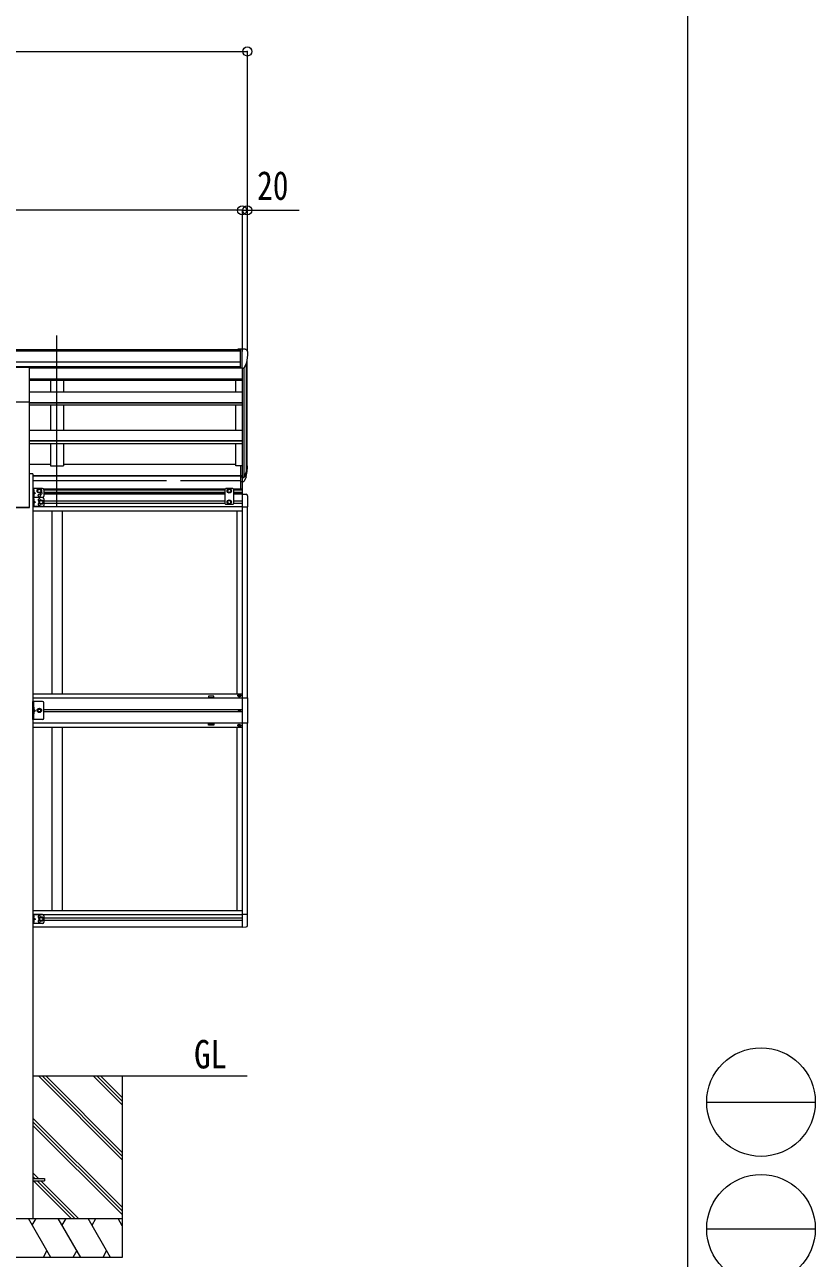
# Model space of a CAD drawing. Units: millimetres at full size; details may follow other scales. Extents: x -9783 to 9892, y -6828 to 6752.
# Drawn here: x 6835 to 9892, y -1867 to 2903 of the extents above; entities that cross this region are included whole.
import ezdxf
from ezdxf.enums import TextEntityAlignment as Align

# ---------------------------------------------------------------- set-up
doc = ezdxf.new("R2010")
doc.units = ezdxf.units.MM
doc.header["$LTSCALE"] = 35
doc.header["$PDMODE"] = 32
doc.header["$PDSIZE"] = 35
for name, color, linetype, lineweight in [('0-0_0', 7, 'Continuous', 9), ('0-1_本体', 4, 'Continuous', 9), ('0-2_部品', 7, 'Continuous', 9), ('0-8_PARTS2', 2, 'Continuous', 9), ('0-A_寸法', 6, 'Continuous', 9), ('1-1_GLASS', 4, 'Continuous', 9), ('1-2_GLASS_SEAL', 7, 'Continuous', 9), ('F-0_240', 7, 'Continuous', 9)]:
    doc.layers.add(name, color=color, linetype=linetype, lineweight=lineweight)
doc.styles.add('ＭＳ ゴシック', font='')
doc.styles.get('ＭＳ ゴシック').set_extended_font_data('MS Gothic')

msp = doc.modelspace()

# ---------------------------------------------------------------- linework, layer by layer
at = {"layer": '0-0_0'}
for p, q in [((7695.73, -1163.48), (6866.73, -1163.48)), ((7211.73, -1485.94), (6889.27, -1163.48)), ((7211.73, -1471.8), (6903.41, -1163.48)), ((7211.73, -1457.66), (6917.55, -1163.48)), ((7211.73, -1273.81), (7101.4, -1163.48)), ((7211.73, -1259.67), (7115.54, -1163.48)), ((7211.73, -1245.53), (7129.68, -1163.48)), ((7211.73, -1163.48), (7211.73, -1863.48)), ((7211.73, -1669.79), (6866.73, -1324.79)), ((7211.73, -1683.93), (6866.73, -1338.93)), ((7211.73, -1698.08), (6866.73, -1353.08)), ((6888.79, -1558.98), (6866.73, -1536.92)), ((6874.65, -1558.98), (6866.73, -1551.07)), ((7015, -1713.48), (6869.5, -1567.98)), ((7029.15, -1713.48), (6883.65, -1567.98)), ((7043.29, -1713.48), (6897.79, -1567.98)), ((6411.73, -1713.48), (7211.73, -1713.48)), ((6936.04, -1863.48), (6849.44, -1713.48)), ((6864.44, -1739.46), (6879.44, -1713.48)), ((7051.51, -1863.48), (6964.91, -1713.48)), ((6979.91, -1739.46), (6994.91, -1713.48)), ((7166.98, -1863.48), (7080.38, -1713.48)), ((7095.38, -1739.46), (7110.38, -1713.48)), ((7211.73, -1740.98), (7195.85, -1713.48)), ((6921.04, -1837.5), (6906.04, -1863.48)), ((7036.51, -1837.5), (7021.52, -1863.48)), ((7151.98, -1837.5), (7136.99, -1863.48)), ((7211.73, -1863.48), (6411.73, -1863.48))]:
    msp.add_line(p, q, dxfattribs=at)
at = {"layer": '0-1_本体'}
for p, q in [((7669.23, 1646.05), (1954.23, 1646.05)), ((7669.23, 1640.69), (1954.23, 1640.69)), ((7669.23, 1597.17), (1954.23, 1597.17)), ((7669.23, 1579.5), (1954.23, 1579.5)), ((6854.23, 1577.13), (7669.23, 1577.13)), ((7675.73, 1574.17), (6854.23, 1574.17)), ((6934.73, 1577.13), (6934.73, 1574.17)), ((6984.73, 1577.13), (6984.73, 1574.17)), ((7675.73, 1575.67), (7675.73, 1197.95)), ((7681.73, 1575.14), (7681.73, 1153.52)), ((7691.45, 1590.5), (7691.45, 1171.52)), ((7695.73, 1195.78), (7695.73, 1609.3)), ((7675.73, 1532.22), (6854.23, 1532.22)), ((7675.73, 1530.52), (6854.23, 1530.52)), ((7675.73, 1526.74), (6854.23, 1526.74)), ((6934.73, 1526.74), (6934.73, 1481.31)), ((6984.73, 1526.74), (6984.73, 1481.31)), ((7650.73, 1481.31), (7650.73, 1526.74)), ((7675.73, 1481.31), (6854.23, 1481.31)), ((6854.23, 1036.52), (6854.23, 1443.47)), ((7675.73, 1440.73), (6854.23, 1440.73)), ((7675.73, 1439.04), (6854.23, 1439.04)), ((7675.73, 1432.17), (6854.23, 1432.17)), ((6934.73, 1432.17), (6934.73, 1333.07)), ((6984.73, 1432.17), (6984.73, 1333.07)), ((7650.73, 1333.07), (7650.73, 1432.17)), ((7675.73, 1333.07), (6854.23, 1333.07)), ((7675.73, 1293.93), (6854.23, 1293.93)), ((7675.73, 1292.26), (6854.23, 1292.26)), ((7675.73, 1282.62), (6854.23, 1282.62)), ((6984.73, 1282.62), (6984.73, 1197.12)), ((7650.73, 1197.12), (7650.73, 1282.62)), ((6934.73, 1202.34), (6854.23, 1202.34)), ((7650.73, 1202.34), (6984.73, 1202.34)), ((7669.23, 1197.12), (7650.73, 1197.12)), ((6866.73, 1166.52), (6854.23, 1166.52)), ((6866.73, 1166.52), (6866.73, -1713.48)), ((7669.23, 1158.03), (6866.73, 1158.03)), ((7669.23, 1156.65), (6866.73, 1156.65)), ((7383.73, 1139.47), (6866.73, 1139.47)), ((7669.23, 1139.47), (7437.73, 1139.47)), ((6854.23, 1036.52), (6769.23, 1036.52))]:
    msp.add_line(p, q, dxfattribs=at)
msp.add_lwpolyline([(6934.73, 1282.62), (6934.73, 1197.12), (6984.73, 1197.12)], dxfattribs=at)
at = {"layer": '0-2_部品'}
for p, q in [((7669.23, 1647.66), (7659.23, 1647.57)), ((7659.23, 1645.47), (7659.23, 1647.57)), ((7669.23, 1575.67), (7669.23, 1647.66)), ((7687.73, 1647.66), (7669.23, 1647.66)), ((7675.73, 1574.67), (7675.73, 1647.66)), ((7687.73, 1647.66), (7690.06, 1647.52)), ((7690.82, 1647.09), (7694.89, 1641.28)), ((7697.73, 1638.29), (7697.73, 1637.66)), ((6854.23, 1577.63), (6769.23, 1577.63)), ((6854.23, 1443.48), (6854.23, 1577.63)), ((7669.23, 1575.67), (7675.73, 1575.67)), ((7675.73, 1574.67), (7680.94, 1574.99)), ((7683.35, 1576.49), (7692.63, 1592.55)), ((6854.23, 1443.48), (6769.23, 1443.48)), ((7669.23, 1197.96), (7669.23, 1136.9)), ((7669.23, 1197.96), (7675.73, 1197.96)), ((7675.73, 1197.96), (7675.73, 1136.08)), ((7669.23, 1159.65), (7675.73, 1159.65)), ((7669.23, 1154.25), (7675.73, 1154.25)), ((7675.73, 1153.25), (7680.86, 1153.25)), ((7675.73, 1151.25), (7680.57, 1151.25)), ((7682.16, 1154), (7691.92, 1172.41)), ((7693.34, 1171.92), (7683.17, 1152.75)), ((7690.75, 1155.06), (7683.17, 1137.58)), ((7669.23, 1136.9), (7675.73, 1136.9)), ((7675.73, 1136.08), (7680.57, 1136.08))]:
    msp.add_line(p, q, dxfattribs=at)
at = {"layer": '0-2_部品', "color": 4}
for p, q in [((6866.73, -1558.97), (6911.73, -1558.97)), ((6866.73, -1567.97), (6911.73, -1567.97)), ((6911.73, -1558.97), (6911.73, -1567.97))]:
    msp.add_line(p, q, dxfattribs=at)
at = {"layer": '0-2_部品'}
for centre, radius, start, end in [((7690, 1646.52), 1, 35, 86.5), ((7495.73, 1637.66), 202, 347.09739, 0), ((7694.73, 1638.29), 3, 0, 87), ((7680.76, 1577.99), 3, 273.5, 330), ((7607.78, 1198.37), 88.05, 342.78929, 2.77608), ((7607.07, 1194.09), 89.07, 345.58812, 5.50424), ((7680.57, 1154.25), 3, 270, 330), ((7680.86, 1154.75), 1.5, 270, 330), ((7562.51, 1191.14), 133.22, 344.28698, 356.72013), ((7680.57, 1139.08), 3, 270, 330)]:
    msp.add_arc(centre, radius, start, end, dxfattribs=at)
at = {"layer": '0-8_PARTS2'}
msp.add_line((6959.73, 1038.86), (6959.73, 1701.39), dxfattribs=at)
at = {"layer": '0-A_寸法'}
for p, q in [((-3800.27, 2799.04), (7695.73, 2799.04)), ((7695.73, 2799.04), (7695.73, 2184.88)), ((7675.73, 2184.88), (1947.73, 2184.88)), ((7675.73, 2184.88), (7675.73, 1639.25)), ((7675.73, 2184.88), (7675.73, 1639.25)), ((7675.73, 2184.88), (7695.73, 2184.88)), ((7695.73, 2184.88), (7695.73, 1639.25)), ((7695.73, 2184.88), (7895.73, 2184.88))]:
    msp.add_line(p, q, dxfattribs=at)
for p in [(7695.73, 2799.04), (7675.73, 2184.88), (7675.73, 2184.88), (7695.73, 2184.88)]:
    msp.add_point(p, dxfattribs=at)
at = {"layer": '1-1_GLASS'}
for p, q in [((6906.73, 1108.23), (7611.23, 1108.23)), ((6908.7, 1104.73), (7608.23, 1104.73)), ((7640.23, 1108.23), (7675.73, 1108.23)), ((7643.23, 1104.73), (7675.73, 1104.73)), ((6908.73, 1095.73), (7608.23, 1095.73)), ((6908.73, 1092.23), (7608.23, 1092.23)), ((7608.23, 1087.23), (6908.73, 1087.23)), ((6908.73, 1061.23), (7608.23, 1061.23)), ((6908.73, 1052.23), (7608.23, 1052.23)), ((7643.23, 1095.73), (7675.73, 1095.73)), ((7643.23, 1092.23), (7675.73, 1092.23)), ((7675.73, 1087.23), (7643.23, 1087.23)), ((7643.23, 1061.23), (7675.73, 1061.23)), ((7643.23, 1052.23), (7675.73, 1052.23)), ((7675.73, 1087.93), (7675.73, 250.73)), ((6769.23, 1036.52), (6854.23, 1036.52)), ((7675.73, 1038.73), (6866.73, 1038.73)), ((6866.73, 1022.73), (7675.73, 1022.73)), ((6939.73, 1022.73), (6939.73, 315.23)), ((6979.73, 1022.73), (6979.73, 315.23)), ((7655.73, 1022.73), (7655.73, 315.73)), ((7655.73, 1022.73), (7655.73, 315.73)), ((7695.73, 1038.53), (7695.73, 299.93)), ((6866.73, 315.23), (7675.73, 315.23)), ((6866.73, 299.73), (7675.73, 299.73)), ((6908.73, 255.23), (7675.73, 255.23)), ((7675.73, 246.23), (6908.73, 246.23)), ((7675.73, 250.93), (7675.73, -586.27)), ((7675.73, 201.73), (6866.73, 201.73)), ((7695.73, 201.53), (7695.73, -537.08)), ((6866.73, 186.23), (7675.73, 186.23)), ((6939.73, 186.23), (6939.73, -521.77)), ((6979.73, 186.23), (6979.73, -521.77)), ((7655.73, 185.73), (7655.73, -521.77)), ((7655.73, 185.73), (7655.73, -521.77)), ((6866.73, -521.77), (7675.73, -521.77)), ((7675.73, -521.27), (7675.73, -537.27)), ((6866.73, -537.27), (7675.73, -537.27)), ((6908.73, -550.77), (7675.73, -550.77)), ((6908.73, -559.77), (7675.73, -559.77)), ((6866.73, -585.77), (7675.73, -585.77))]:
    msp.add_line(p, q, dxfattribs=at)
for points in [[(7545.73, 301.73), (7565.73, 301.73), (7565.73, 306.73), (7545.73, 306.73)], [(7545.73, 199.73), (7565.73, 199.73), (7565.73, 194.73), (7545.73, 194.73)]]:
    msp.add_lwpolyline(points, close=True, dxfattribs=at)
at = {"layer": '1-2_GLASS_SEAL'}
for p, q in [((6866.73, 1109.23), (6866.73, 1074.23)), ((6903.73, 1109.23), (6866.73, 1109.23)), ((6869.23, 1109.23), (6869.23, 1074.23)), ((6869.73, 1104.73), (6870.53, 1104.59)), ((6908.73, 1104.23), (6908.73, 1079.23)), ((7612.23, 1109.23), (7608.23, 1105.23)), ((7608.23, 1105.23), (7608.23, 1051.73)), ((7639.23, 1109.23), (7612.23, 1109.23)), ((7639.23, 1109.23), (7643.23, 1105.23)), ((7643.23, 1051.73), (7643.23, 1105.23)), ((7670.23, 1108.23), (7670.23, 1136.89)), ((7675.73, 1137.57), (7675.73, 1087.72)), ((7677.23, 1087.72), (7677.23, 1136.07)), ((6903.73, 1074.23), (6866.73, 1074.23)), ((6869.73, 1096.73), (6869.23, 1096.82)), ((6869.23, 1091.73), (6876.23, 1091.73)), ((6869.73, 1078.73), (6869.23, 1078.82)), ((6869.23, 1074.23), (6869.23, 1039.23)), ((6869.73, 1061.73), (6869.23, 1061.82)), ((6869.23, 1056.73), (6876.23, 1056.73)), ((6869.73, 1096.73), (6870.53, 1096.87)), ((6869.73, 1086.73), (6870.53, 1086.59)), ((6869.73, 1078.73), (6870.53, 1078.87)), ((6869.73, 1069.73), (6870.53, 1069.59)), ((6869.73, 1061.73), (6870.53, 1061.87)), ((6869.73, 1051.73), (6870.53, 1051.59)), ((6908.73, 1069.23), (6908.73, 1044.23)), ((7612.23, 1047.73), (7608.23, 1051.73)), ((7625.73, 1064.23), (7619.23, 1060.48)), ((7619.23, 1060.48), (7619.23, 1052.98)), ((7619.23, 1052.98), (7625.73, 1049.22)), ((7632.23, 1060.48), (7625.73, 1064.23)), ((7625.73, 1049.22), (7632.23, 1052.98)), ((7632.23, 1052.98), (7632.23, 1060.48)), ((7639.23, 1047.73), (7643.23, 1051.73)), ((7675.73, 1087.73), (7691.02, 1086.93)), ((7696.23, 1081.43), (7696.23, 1038.53)), ((6903.73, 1039.23), (6866.73, 1039.23)), ((6869.73, 1043.73), (6869.23, 1043.82)), ((6869.73, 1043.73), (6870.53, 1043.87)), ((7639.23, 1047.73), (7612.23, 1047.73)), ((7675.73, 1038.53), (7696.23, 1038.53)), ((6903.73, 286.23), (6866.73, 286.23)), ((6869.23, 286.23), (6869.23, 216.23)), ((7663.23, 309.23), (7662.23, 309.23)), ((7666.23, 308.23), (7667.23, 308.23)), ((6869.73, 256.23), (6869.23, 256.32)), ((6869.23, 256.23), (6876.23, 251.23)), ((6869.23, 251.23), (6876.23, 251.23)), ((6869.23, 246.23), (6876.23, 251.23)), ((6869.73, 264.23), (6870.53, 264.09)), ((6869.73, 256.23), (6870.53, 256.37)), ((6869.73, 246.23), (6870.53, 246.09)), ((6908.73, 221.23), (6908.73, 281.23)), ((7664.5, 250.32), (7663.68, 250.32)), ((7666.96, 251.14), (7667.78, 251.14)), ((6869.73, 238.23), (6869.23, 238.32)), ((6869.73, 238.23), (6870.53, 238.37)), ((7663.23, 192.23), (7662.23, 192.23)), ((7666.23, 193.23), (7667.23, 193.23)), ((6866.73, -537.77), (6866.73, -572.77)), ((6903.73, -537.77), (6866.73, -537.77)), ((6869.23, -537.77), (6869.23, -572.77)), ((6869.73, -550.27), (6869.23, -550.18)), ((6869.23, -555.27), (6876.23, -555.27)), ((6869.73, -568.27), (6869.23, -568.18)), ((6869.73, -542.27), (6870.53, -542.41)), ((6869.73, -550.27), (6870.53, -550.13)), ((6869.73, -560.27), (6870.53, -560.41)), ((6869.73, -568.27), (6870.53, -568.13)), ((6908.73, -542.77), (6908.73, -567.77)), ((7675.73, -537.08), (7696.23, -537.08)), ((7696.23, -579.98), (7696.23, -537.08)), ((6903.73, -572.77), (6866.73, -572.77)), ((7675.73, -586.28), (7691.02, -585.47))]:
    msp.add_line(p, q, dxfattribs=at)
for points in [[(6868.85, 1100.73), (6869.48, 1101.92), (6871.71, 1103.03)], [(6868.85, 1100.73), (6869.48, 1099.54), (6871.71, 1098.43)], [(6869.73, 1096.73), (6869.73, 1104.73), (6869.23, 1104.64), (6869.23, 1096.82)], [(7619.23, 1103.98), (7625.73, 1107.73), (7632.23, 1103.98)], [(7632.23, 1103.98), (7632.23, 1096.48), (7625.73, 1092.72), (7619.23, 1096.48), (7619.23, 1103.98)], [(6903.73, 1074.23), (6866.73, 1074.23), (6866.73, 1039.23)], [(6868.85, 1082.73), (6869.48, 1083.92), (6871.71, 1085.03)], [(6868.85, 1082.73), (6869.48, 1081.54), (6871.71, 1080.43)], [(6868.85, 1065.73), (6869.48, 1066.92), (6871.71, 1068.03)], [(6868.85, 1065.73), (6869.48, 1064.54), (6871.71, 1063.43)], [(6868.85, 1047.73), (6869.48, 1048.92), (6871.71, 1050.03)], [(6869.23, 1096.73), (6876.23, 1091.73), (6869.23, 1086.73)], [(6869.73, 1078.73), (6869.73, 1086.73), (6869.23, 1086.64), (6869.23, 1078.82)], [(6869.73, 1061.73), (6869.73, 1069.73), (6869.23, 1069.64), (6869.23, 1061.82)], [(6869.23, 1061.73), (6876.23, 1056.73), (6869.23, 1051.73)], [(6869.73, 1043.73), (6869.73, 1051.73), (6869.23, 1051.64), (6869.23, 1043.82)], [(6868.85, 1047.73), (6869.48, 1046.54), (6871.71, 1045.43)], [(6903.73, 216.23), (6866.73, 216.23), (6866.73, 286.23)], [(7662.23, 309.23), (7662.23, 308.23), (7663.23, 308.23)], [(7665.23, 310.23), (7665.23, 311.23), (7664.23, 311.23), (7664.23, 310.23)], [(7664.23, 307.23), (7664.23, 306.23), (7665.23, 306.23), (7665.23, 307.23)], [(7667.23, 308.23), (7667.23, 309.23), (7666.23, 309.23)], [(7675.73, 299.73), (7696.43, 299.73), (7696.43, 201.73), (7675.73, 201.73)], [(6868.85, 260.23), (6869.48, 261.42), (6871.71, 262.53)], [(6868.85, 260.23), (6869.48, 259.04), (6871.71, 257.93)], [(6868.85, 242.23), (6869.48, 243.42), (6871.71, 244.53)], [(6868.85, 242.23), (6869.48, 241.04), (6871.71, 239.93)], [(6869.73, 256.23), (6869.73, 264.23), (6869.23, 264.14), (6869.23, 256.32)], [(6869.73, 238.23), (6869.73, 246.23), (6869.23, 246.14), (6869.23, 238.32)], [(7663.68, 250.32), (7663.68, 251.14), (7664.5, 251.14)], [(7665.32, 251.96), (7665.32, 252.78), (7666.14, 252.78), (7666.14, 251.96)], [(7666.14, 249.5), (7666.14, 248.68), (7665.32, 248.68), (7665.32, 249.5)], [(7667.78, 251.14), (7667.78, 250.32), (7666.96, 250.32)], [(7662.23, 192.23), (7662.23, 193.23), (7663.23, 193.23)], [(7664.23, 194.23), (7664.23, 195.23), (7665.23, 195.23), (7665.23, 194.23)], [(7665.23, 191.23), (7665.23, 190.23), (7664.23, 190.23), (7664.23, 191.23)], [(7667.23, 193.23), (7667.23, 192.23), (7666.23, 192.23)], [(6868.85, -546.27), (6869.48, -545.08), (6871.71, -543.97)], [(6868.85, -546.27), (6869.48, -547.46), (6871.71, -548.57)], [(6868.85, -564.27), (6869.48, -563.08), (6871.71, -561.97)], [(6868.85, -564.27), (6869.48, -565.46), (6871.71, -566.57)], [(6869.73, -550.27), (6869.73, -542.27), (6869.23, -542.36), (6869.23, -550.18)], [(6869.23, -550.27), (6876.23, -555.27), (6869.23, -560.27)], [(6869.73, -568.27), (6869.73, -560.27), (6869.23, -560.36), (6869.23, -568.18)]]:
    msp.add_lwpolyline(points, dxfattribs=at)
for points in [[(6891.73, 1092.72), (6885.23, 1096.48), (6885.23, 1103.98), (6891.73, 1107.73), (6898.23, 1103.98), (6898.23, 1096.48)], [(6898.73, 1049.22), (6892.23, 1052.98), (6892.23, 1060.48), (6898.73, 1064.23), (6905.23, 1060.48), (6905.23, 1052.98)], [(6884.22, 251.23), (6887.98, 244.73), (6895.48, 244.73), (6899.23, 251.23), (6895.48, 257.73), (6887.98, 257.73)], [(6898.73, -562.78), (6892.23, -559.02), (6892.23, -551.52), (6898.73, -547.77), (6905.23, -551.52), (6905.23, -559.02)]]:
    msp.add_lwpolyline(points, close=True, dxfattribs=at)
for centre, radius in [((6891.73, 1100.23), 8.5), ((6891.73, 1100.23), 7.5), ((6891.73, 1100.23), 6.5), ((7625.73, 1100.23), 8.5), ((7625.73, 1100.23), 7.5), ((7625.73, 1100.23), 6.5), ((6891.73, 1083.23), 4.25), ((6898.73, 1056.73), 8.5), ((6898.73, 1056.73), 7.5), ((6898.73, 1056.73), 6.5), ((7625.73, 1056.73), 8.5), ((7625.73, 1056.73), 7.5), ((7625.73, 1056.73), 6.5), ((7664.73, 308.73), 5.9), ((6891.73, 251.23), 8.5), ((6891.73, 251.23), 7.5), ((6891.73, 251.23), 6.5), ((6891.73, 251.23), 5.5), ((7665.73, 250.73), 3.75), ((7664.73, 192.73), 5.9), ((6898.73, -555.27), 8.5), ((6898.73, -555.27), 7.5), ((6898.73, -555.27), 6.5)]:
    msp.add_circle(centre, radius, dxfattribs=at)
for centre, radius, start, end in [((6870.38, 1103.7), 0.9, 32.05588, 80), ((6870.38, 1097.76), 0.9, 280, 327.94412), ((6865.63, 1100.73), 6.5, 327.94412, 32.05588), ((6903.73, 1104.23), 5, 0, 90), ((6870.38, 1085.7), 0.9, 32.05588, 80), ((6870.38, 1079.76), 0.9, 280, 327.94412), ((6870.38, 1068.7), 0.9, 32.05588, 80), ((6870.38, 1062.76), 0.9, 280, 327.94412), ((6870.38, 1050.7), 0.9, 32.05588, 80), ((6865.63, 1082.73), 6.5, 327.94412, 32.05588), ((6865.63, 1065.73), 6.5, 327.94412, 32.05588), ((6865.63, 1047.73), 6.5, 327.94412, 32.05588), ((6891.73, 1065.23), 4.25, 353.70569, 265.23923), ((6891.73, 1048.23), 4.25, 94.76077, 6.29431), ((6898.73, 1091.73), 4.25, 173.70569, 85.23923), ((6903.73, 1079.23), 5, 270, 0), ((6903.73, 1069.23), 5, 0, 90), ((7690.73, 1081.43), 5.5, 0, 87), ((6870.38, 1044.76), 0.9, 280, 327.94412), ((6903.73, 1044.23), 5, 270, 0), ((6903.73, 281.23), 5, 0, 90), ((7663.23, 310.23), 1, 270, 0), ((7663.23, 307.23), 1, 0, 90), ((7666.23, 310.23), 1, 180, 270), ((7666.23, 307.23), 1, 90, 180), ((6870.38, 263.2), 0.9, 32.05588, 80), ((6870.38, 257.26), 0.9, 280, 327.94412), ((6870.38, 245.2), 0.9, 32.05588, 80), ((6870.38, 239.26), 0.9, 280, 327.94412), ((6865.63, 260.23), 6.5, 327.94412, 32.05588), ((6865.63, 242.23), 6.5, 327.94412, 32.05588), ((7664.5, 251.96), 0.82, 270, 0), ((7664.5, 249.5), 0.82, 0, 90), ((7666.96, 251.96), 0.82, 180, 270), ((7666.96, 249.5), 0.82, 90, 180), ((6903.73, 221.23), 5, 270, 0), ((7663.23, 194.23), 1, 270, 0), ((7663.23, 191.23), 1, 0, 90), ((7666.23, 194.23), 1, 180, 270), ((7666.23, 191.23), 1, 90, 180), ((6870.38, -543.3), 0.9, 32.05588, 80), ((6870.38, -549.24), 0.9, 280, 327.94412), ((6870.38, -561.3), 0.9, 32.05588, 80), ((6870.38, -567.24), 0.9, 280, 327.94412), ((6865.63, -546.27), 6.5, 327.94412, 32.05588), ((6865.63, -564.27), 6.5, 327.94412, 32.05588), ((6891.73, -546.77), 4.25, 353.70569, 265.23923), ((6891.73, -563.77), 4.25, 94.76077, 6.29431), ((6903.73, -542.77), 5, 0, 90), ((6903.73, -567.77), 5, 270, 0), ((7690.73, -579.98), 5.5, 273, 0)]:
    msp.add_arc(centre, radius, start, end, dxfattribs=at)
at = {"layer": 'F-0_240', "color": 5}
msp.add_line((9396.97, 6751.9), (9396.97, -6828.1), dxfattribs=at)
at = {"layer": 'F-0_240', "color": 4}
for p, q in [((9471.77, -1263.1), (9891.77, -1263.1)), ((9471.77, -1753.1), (9891.77, -1753.1))]:
    msp.add_line(p, q, dxfattribs=at)
for centre in [(9681.77, -1263.1), (9681.77, -1753.1)]:
    msp.add_circle(centre, 210, dxfattribs=at)

# ---------------------------------------------------------------- texts
at = {"layer": '0-0_0', "style": 'ＭＳ ゴシック', "width": 0.85}
msp.add_text('GL', height=110, dxfattribs=at).set_placement((7489.74, -1165.92), align=Align.BOTTOM_LEFT)
at = {"layer": '0-A_寸法', "color": 7, "style": 'ＭＳ ゴシック', "width": 0.8}
msp.add_text('20', height=111.4, dxfattribs=at).set_placement((7733.73, 2191.88), align=Align.BOTTOM_LEFT)

doc.saveas('drawing.dxf')
